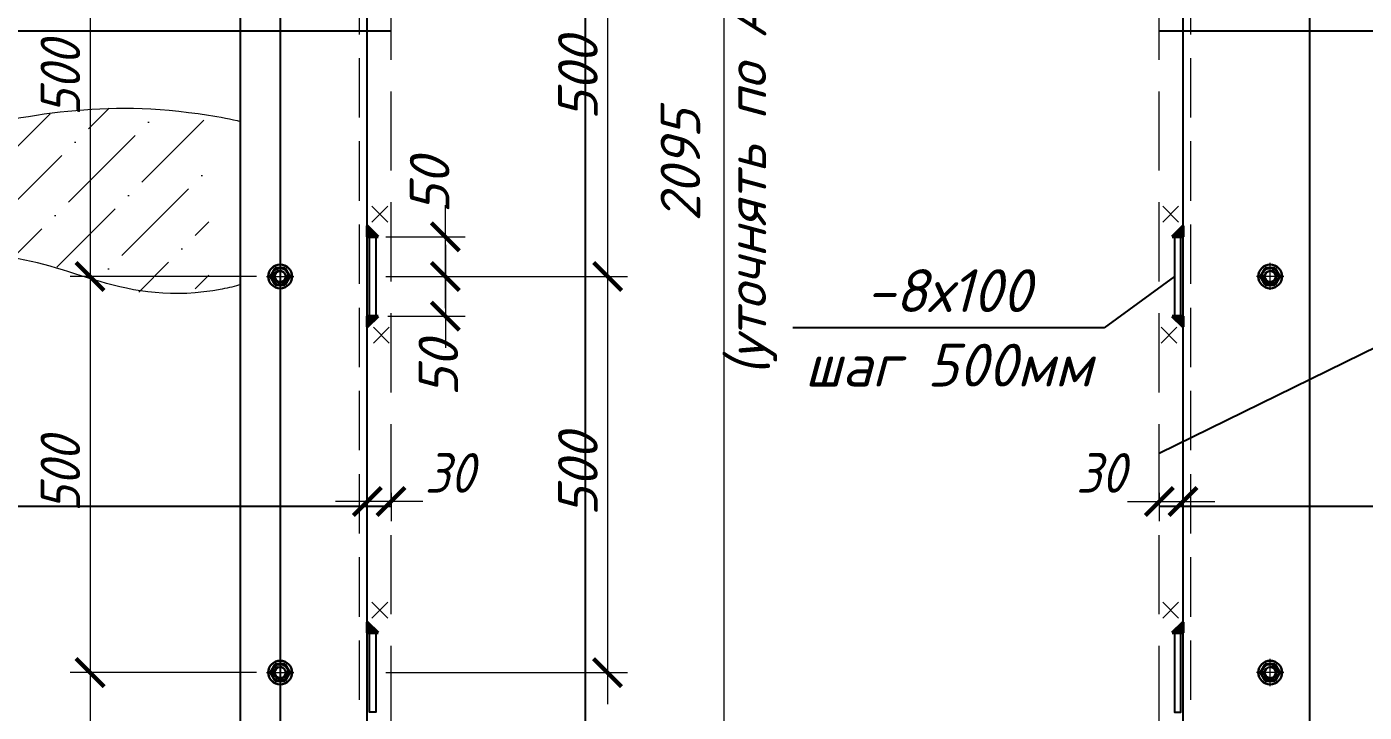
# Model space of a CAD drawing. Header units: millimetres. Extents: x 749182 to 2267578, y 70462 to 311449.
# Drawn here: x 2071183 to 2072872, y 227896 to 228761 of the extents above; entities that cross this region are included whole.
import ezdxf
from ezdxf.enums import TextEntityAlignment as Align

# ---------------------------------------------------------------- set-up
doc = ezdxf.new("R2010")
doc.units = ezdxf.units.MM
doc.linetypes.add('ГОСТ 2.303 4', pattern=[7, 5, -2, 0])
doc.linetypes.add('осеваяX2', pattern=[4, 2.5, -0.5, 0.5, -0.5])
doc.layers.get('Defpoints').update_dxf_attribs({"color": 255})
for name, color, linetype, lineweight in [('1Стены', 252, 'Continuous', 25), ('Оси', 165, 'осеваяX2', 13), ('Размер', 7, 'Continuous', 13), ('размеры', 7, 'Continuous', 9), ('сварка', 156, 'Continuous', 9), ('Стены', 184, 'Continuous', 40), ('штриховка кирпич', 42, 'Continuous', 5)]:
    doc.layers.add(name, color=color, linetype=linetype, lineweight=lineweight)
doc.layers.add('CS_UNPLOTTED', color=254, linetype='Continuous', plot=False)
doc.layers.add('металл', color=124, linetype='Continuous')
doc.layers.add('Текст', color=7, linetype='Continuous')
doc.styles.add('GOST 2.304_new', font='isocpeur.ttf', dxfattribs={"width": 0.9, "oblique": 15})
doc.styles.add('М2', font='isocpeui.ttf')
doc.dimstyles.new('SPDS', dxfattribs={"dimscale": 25, "dimtxt": 2.5, "dimasz": 1.77, "dimexe": 1.25, "dimexo": 0.625, "dimtad": 1, "dimdec": 0, "dimrnd": 0.001, "dimtxsty": 'GOST 2.304_new', "dimblk": 'ARCHTICK', "dimcen": 2.5, "dimdle": 2, "dimclrt": 256, "dimazin": 2, "dimtfac": 0.75, "dimtdec": 0, "dimtmove": 1, "dimatfit": 3, "dimfxl": 0, "dimtolj": 1, "dimlwd": 9, "dimlwe": 9, "dimarcsym": 0})
doc.dimstyles.new('SPDS 1_20', dxfattribs={"dimscale": 20, "dimtxt": 2.5, "dimasz": 1.77, "dimexe": 1.25, "dimexo": 0.625, "dimtad": 1, "dimdec": 0, "dimrnd": 0.001, "dimtxsty": 'М2', "dimblk": 'ARCHTICK', "dimcen": 2.5, "dimdle": 2, "dimclrt": 256, "dimadec": 0, "dimazin": 2, "dimtfac": 0.75, "dimtdec": 0, "dimtmove": 1, "dimatfit": 3, "dimfxl": 0, "dimtolj": 1, "dimlwd": 9, "dimlwe": 9, "dimarcsym": 0})

# ---------------------------------------------------------------- blocks, each defined once
blk = doc.blocks.new('м16')
at = {"layer": 'металл', "lineweight": 30, "ltscale": 20}
for p, q in [((-11, 6.4), (0, 12.7)), ((-11, -6.4), (-11, 6.4)), ((0, 12.7), (11, 6.4)), ((11, 6.4), (11, -6.4)), ((0, -12.7), (-11, -6.4)), ((11, -6.4), (0, -12.7))]:
    blk.add_line(p, q, dxfattribs=at)
blk.add_circle((0, 0), 15, dxfattribs=at)
for radius, start, end in [(10.4, 0, 180), (10.4, 180, 0), (6.92, 0, 180), (6.92, 180, 0)]:
    blk.add_arc((0, 0), radius, start, end, dxfattribs=at)
at = {"layer": 'металл', "linetype": 'Continuous', "lineweight": 25, "ltscale": 20}
blk.add_arc((0, 0), 8, 255, 165, dxfattribs=at)
at = {"layer": 'Оси', "ltscale": 20}
for p, q in [((0, 17.3), (0, -17.3)), ((17, 0), (-17.3, 0))]:
    blk.add_line(p, q, dxfattribs=at)
blk = doc.blocks.new('_ArchTick')
at = {"color": 0, "linetype": 'ByBlock', "const_width": 0.15}
blk.add_lwpolyline([(-0.5, -0.5), (0.5, 0.5)], dxfattribs=at)
blk = doc.blocks.new('*D1625')
at = {"layer": 'Defpoints', "color": 0, "lineweight": 20, "ltscale": 20, "transparency": 16777216}
for p in [(2071613, 228185.7), (2071643, 228185.7), (2071613, 228162.1)]:
    blk.add_point(p, dxfattribs=at)
at = {"layer": 'Размер', "color": 0, "lineweight": 9, "ltscale": 20, "transparency": 16777216}
for p, q in [((2071683, 228162.1), (2071573, 228162.1)), ((2071613, 228173.2), (2071613, 228137.1)), ((2071643, 228173.2), (2071643, 228137.1))]:
    blk.add_line(p, q, dxfattribs=at)
at = {"layer": 'Размер', "color": 0, "lineweight": 9, "ltscale": 20, "transparency": 16777216, "xscale": 35.4, "yscale": 35.4, "zscale": 35.4}
for p, rotation in [((2071613, 228162.1), 179.9999999995553), ((2071643, 228162.1), 359.9999999995553)]:
    blk.add_blockref('_ArchTick', p, dxfattribs=dict(at, rotation=rotation))
at = {"layer": 'Размер', "ltscale": 20, "transparency": 16777216, "insert": (2071716.8, 228198.2), "char_height": 50, "attachment_point": 5, "style": 'GOST 2.304_new'}
blk.add_mtext('\\A1;30', dxfattribs=at)
blk = doc.blocks.new('свар')
at = {"layer": 'сварка', "color": 0, "linetype": 'Continuous', "ltscale": 10}
for p, q in [((10, 10), (-10, -10)), ((-10, 10), (10, -10))]:
    blk.add_line(p, q, dxfattribs=at)
blk = doc.blocks.new('*D1628')
at = {"layer": 'Defpoints', "color": 0, "lineweight": 20, "ltscale": 20, "transparency": 16777216}
for p in [(2072613, 228185.7), (2072643, 228185.7), (2072643, 228162.1)]:
    blk.add_point(p, dxfattribs=at)
at = {"layer": 'Размер', "color": 0, "lineweight": 9, "ltscale": 20, "transparency": 16777216}
for p, q in [((2072573, 228162.1), (2072683, 228162.1)), ((2072613, 228173.2), (2072613, 228137.1)), ((2072643, 228173.2), (2072643, 228137.1))]:
    blk.add_line(p, q, dxfattribs=at)
at = {"layer": 'Размер', "color": 0, "lineweight": 9, "ltscale": 20, "transparency": 16777216, "xscale": 35.4, "yscale": 35.4, "zscale": 35.4, "rotation": 180}
blk.add_blockref('_ArchTick', (2072613, 228162.1), dxfattribs=at)
at = {"layer": 'Размер', "color": 0, "lineweight": 9, "ltscale": 20, "transparency": 16777216, "xscale": 35.4, "yscale": 35.4, "zscale": 35.4}
blk.add_blockref('_ArchTick', (2072643, 228162.1), dxfattribs=at)
at = {"layer": 'Размер', "ltscale": 20, "transparency": 16777216, "insert": (2072539.2, 228198.2), "char_height": 50, "attachment_point": 5, "style": 'GOST 2.304_new'}
blk.add_mtext('\\A1;30', dxfattribs=at)
blk = doc.blocks.new('*D1630')
at = {"layer": 'Defpoints', "color": 0, "lineweight": 20, "ltscale": 20, "transparency": 16777216}
for p in [(2071624, 228946.1), (2071624, 228446.1), (2071916.4, 228446.1)]:
    blk.add_point(p, dxfattribs=at)
at = {"layer": 'Размер', "color": 0, "lineweight": 9, "ltscale": 20, "transparency": 16777216}
for p, q in [((2071916.4, 228986.1), (2071916.4, 228406.1)), ((2071636.5, 228946.1), (2071941.4, 228946.1)), ((2071636.5, 228446.1), (2071941.4, 228446.1))]:
    blk.add_line(p, q, dxfattribs=at)
at = {"layer": 'Размер', "color": 0, "lineweight": 9, "ltscale": 20, "transparency": 16777216, "xscale": 35.4, "yscale": 35.4, "zscale": 35.4}
for p, rotation in [((2071916.4, 228946.1), 90), ((2071916.4, 228446.1), 270)]:
    blk.add_blockref('_ArchTick', p, dxfattribs=dict(at, rotation=rotation))
at = {"layer": 'Размер', "ltscale": 20, "transparency": 16777216, "insert": (2071878.9, 228696.1), "char_height": 50, "attachment_point": 5, "rotation": 90, "style": 'М2'}
blk.add_mtext('\\A1;500', dxfattribs=at)
blk = doc.blocks.new('*D1631')
at = {"layer": 'Defpoints', "color": 0, "lineweight": 20, "ltscale": 20, "transparency": 16777216}
for p in [(2071624, 228496.1), (2071711.6, 228496.1), (2071636.5, 228446.1)]:
    blk.add_point(p, dxfattribs=at)
at = {"layer": 'Размер', "color": 0, "lineweight": 9, "ltscale": 20, "transparency": 16777216}
for p, q in [((2071711.6, 228406.1), (2071711.6, 228536.1)), ((2071636.5, 228496.1), (2071736.6, 228496.1)), ((2071649, 228446.1), (2071736.6, 228446.1))]:
    blk.add_line(p, q, dxfattribs=at)
at = {"layer": 'Размер', "color": 0, "lineweight": 9, "ltscale": 20, "transparency": 16777216, "xscale": 35.4, "yscale": 35.4, "zscale": 35.4}
for p, rotation in [((2071711.6, 228496.1), 90), ((2071711.6, 228446.1), 270)]:
    blk.add_blockref('_ArchTick', p, dxfattribs=dict(at, rotation=rotation))
at = {"layer": 'Размер', "ltscale": 20, "transparency": 16777216, "insert": (2071691.7, 228561), "char_height": 50, "attachment_point": 5, "rotation": 90, "style": 'М2'}
blk.add_mtext('\\A1;50', dxfattribs=at)
blk = doc.blocks.new('*D1632')
at = {"layer": 'Defpoints', "color": 0, "lineweight": 20, "ltscale": 20, "transparency": 16777216}
for p in [(2071636.5, 228446.1), (2071626.6, 228396), (2071711.6, 228396)]:
    blk.add_point(p, dxfattribs=at)
at = {"layer": 'Размер', "color": 0, "lineweight": 9, "ltscale": 20, "transparency": 16777216}
for p, q in [((2071711.6, 228486.1), (2071711.6, 228356)), ((2071649, 228446.1), (2071736.6, 228446.1)), ((2071639.1, 228396), (2071736.6, 228396))]:
    blk.add_line(p, q, dxfattribs=at)
at = {"layer": 'Размер', "color": 0, "lineweight": 9, "ltscale": 20, "transparency": 16777216, "xscale": 35.4, "yscale": 35.4, "zscale": 35.4}
for p, rotation in [((2071711.6, 228446.1), 90), ((2071711.6, 228396), 270)]:
    blk.add_blockref('_ArchTick', p, dxfattribs=dict(at, rotation=rotation))
at = {"layer": 'Размер', "ltscale": 20, "transparency": 16777216, "insert": (2071702.7, 228330.2), "char_height": 50, "attachment_point": 5, "rotation": 90, "style": 'М2'}
blk.add_mtext('\\A1;50', dxfattribs=at)
blk = doc.blocks.new('*D1634')
at = {"layer": 'Defpoints', "color": 0, "lineweight": 20, "ltscale": 20, "transparency": 16777216}
for p in [(2071624, 228446.1), (2071624, 227946.1), (2071916.4, 227946.1)]:
    blk.add_point(p, dxfattribs=at)
at = {"layer": 'Размер', "color": 0, "lineweight": 9, "ltscale": 20, "transparency": 16777216}
for p, q in [((2071916.4, 228486.1), (2071916.4, 227906.1)), ((2071636.5, 228446.1), (2071941.4, 228446.1)), ((2071636.5, 227946.1), (2071941.4, 227946.1))]:
    blk.add_line(p, q, dxfattribs=at)
at = {"layer": 'Размер', "color": 0, "lineweight": 9, "ltscale": 20, "transparency": 16777216, "xscale": 35.4, "yscale": 35.4, "zscale": 35.4}
for p, rotation in [((2071916.4, 228446.1), 90), ((2071916.4, 227946.1), 270)]:
    blk.add_blockref('_ArchTick', p, dxfattribs=dict(at, rotation=rotation))
at = {"layer": 'Размер', "ltscale": 20, "transparency": 16777216, "insert": (2071878.9, 228196.1), "char_height": 50, "attachment_point": 5, "rotation": 90, "style": 'М2'}
blk.add_mtext('\\A1;500', dxfattribs=at)
blk = doc.blocks.new('*D1636')
at = {"layer": 'Defpoints', "color": 0, "lineweight": 20, "ltscale": 20, "transparency": 16777216}
for p in [(2072063.5, 229441.1), (2072117.4, 229441.1), (2072117.4, 227346.1)]:
    blk.add_point(p, dxfattribs=at)
at = {"layer": 'Размер', "color": 0, "lineweight": 9, "ltscale": 20, "transparency": 16777216}
for p, q in [((2072063.5, 227306.1), (2072063.5, 229481.1)), ((2072104.9, 229441.1), (2072038.5, 229441.1)), ((2072104.9, 227346.1), (2072038.5, 227346.1))]:
    blk.add_line(p, q, dxfattribs=at)
at = {"layer": 'Размер', "color": 0, "lineweight": 9, "ltscale": 20, "transparency": 16777216, "xscale": 35.4, "yscale": 35.4, "zscale": 35.4}
for p, rotation in [((2072063.5, 229441.1), 90), ((2072063.5, 227346.1), 270)]:
    blk.add_blockref('_ArchTick', p, dxfattribs=dict(at, rotation=rotation))
at = {"layer": 'Размер', "ltscale": 20, "transparency": 16777216, "insert": (2072056.8, 228586.3), "char_height": 50, "width": 670.583, "attachment_point": 5, "rotation": 90, "style": 'М2'}
blk.add_mtext('\\A1;2095 \\P(уточнять по АР)', dxfattribs=at)
blk = doc.blocks.new('*D1619')
at = {"layer": 'Defpoints', "color": 0, "lineweight": 20, "ltscale": 20, "transparency": 16777216}
for p in [(2071485.7, 228946.1), (2071263, 228446.1), (2071485.7, 228446.1)]:
    blk.add_point(p, dxfattribs=at)
at = {"layer": 'размеры', "color": 0, "lineweight": 9, "ltscale": 20, "transparency": 16777216}
for p, q in [((2071263, 228986.1), (2071263, 228406.1)), ((2071473.2, 228946.1), (2071238, 228946.1)), ((2071473.2, 228446.1), (2071238, 228446.1))]:
    blk.add_line(p, q, dxfattribs=at)
at = {"layer": 'размеры', "color": 0, "lineweight": 9, "ltscale": 20, "transparency": 16777216, "xscale": 35.4, "yscale": 35.4, "zscale": 35.4}
for p, rotation in [((2071263, 228946.1), 90), ((2071263, 228446.1), 270)]:
    blk.add_blockref('_ArchTick', p, dxfattribs=dict(at, rotation=rotation))
at = {"layer": 'размеры', "ltscale": 20, "transparency": 16777216, "insert": (2071225.5, 228696.1), "char_height": 50, "attachment_point": 5, "rotation": 90, "style": 'GOST 2.304_new'}
blk.add_mtext('\\A1;500', dxfattribs=at)
blk = doc.blocks.new('*D1620')
at = {"layer": 'Defpoints', "color": 0, "lineweight": 20, "ltscale": 20, "transparency": 16777216}
for p in [(2071485.7, 228446.1), (2071263, 227946.1), (2071485.7, 227946.1)]:
    blk.add_point(p, dxfattribs=at)
at = {"layer": 'размеры', "color": 0, "lineweight": 9, "ltscale": 20, "transparency": 16777216}
for p, q in [((2071263, 228486.1), (2071263, 227906.1)), ((2071473.2, 228446.1), (2071238, 228446.1)), ((2071473.2, 227946.1), (2071238, 227946.1))]:
    blk.add_line(p, q, dxfattribs=at)
at = {"layer": 'размеры', "color": 0, "lineweight": 9, "ltscale": 20, "transparency": 16777216, "xscale": 35.4, "yscale": 35.4, "zscale": 35.4}
for p, rotation in [((2071263, 228446.1), 90), ((2071263, 227946.1), 270)]:
    blk.add_blockref('_ArchTick', p, dxfattribs=dict(at, rotation=rotation))
at = {"layer": 'размеры', "ltscale": 20, "transparency": 16777216, "insert": (2071225.5, 228196.1), "char_height": 50, "attachment_point": 5, "rotation": 90, "style": 'GOST 2.304_new'}
blk.add_mtext('\\A1;500', dxfattribs=at)
blk = doc.blocks.new('*D1621')
at = {"layer": 'Defpoints', "color": 0, "lineweight": 20, "ltscale": 20, "transparency": 16777216}
for p in [(2071485.7, 227946.1), (2071263, 227445.7), (2071485.7, 227445.7)]:
    blk.add_point(p, dxfattribs=at)
at = {"layer": 'размеры', "color": 0, "lineweight": 9, "ltscale": 20, "transparency": 16777216}
for p, q in [((2071263, 227986.1), (2071263, 227405.7)), ((2071473.2, 227946.1), (2071238, 227946.1)), ((2071473.2, 227445.7), (2071238, 227445.7))]:
    blk.add_line(p, q, dxfattribs=at)
at = {"layer": 'размеры', "color": 0, "lineweight": 9, "ltscale": 20, "transparency": 16777216, "xscale": 35.4, "yscale": 35.4, "zscale": 35.4}
for p, rotation in [((2071263, 227946.1), 90), ((2071263, 227445.7), 270)]:
    blk.add_blockref('_ArchTick', p, dxfattribs=dict(at, rotation=rotation))
at = {"layer": 'размеры', "ltscale": 20, "transparency": 16777216, "insert": (2071225.5, 227695.9), "char_height": 50, "attachment_point": 5, "rotation": 90, "style": 'GOST 2.304_new'}
blk.add_mtext('\\A1;500', dxfattribs=at)

msp = doc.modelspace()

# ---------------------------------------------------------------- hatches: boundary and pattern name
at = {"layer": 'Стены', "linetype": 'Continuous', "ltscale": 5}
for points in [[(2071612.9963, 228496.2346), (2071612.9963, 228509.8781), (2071626.6398, 228496.2346)], [(2072643.0062, 228496.2346), (2072643.0062, 228509.8781), (2072629.3627, 228496.2346)], [(2071612.9963, 228396.039), (2071612.9963, 228382.3956), (2071626.6398, 228396.039)], [(2072643.0062, 228396.039), (2072643.0062, 228382.3956), (2072629.3627, 228396.039)], [(2071612.9963, 227996.2346), (2071612.9963, 228009.8781), (2071626.6398, 227996.2346)], [(2072643.0062, 227996.2346), (2072643.0062, 228009.8781), (2072629.3627, 227996.2346)]]:
    msp.add_hatch(color=256, dxfattribs=at).paths.add_polyline_path(points, flags=0)
at = {"layer": 'штриховка кирпич', "ltscale": 20}
h = msp.add_hatch(dxfattribs=at)
h.set_pattern_fill('ANSI36', color=256, scale=15)
h.set_pattern_definition([(45, (-39861497.944, -1209120.745), (25.25697034, 92.60889125), [119.0625, -23.8125, 0, -23.8125])])
edge = h.paths.add_edge_path()
edge.add_spline(control_points=[(2071412.9963, 228641.6153), (2071401.8202, 228644.773), (2071282.7335, 228673.5055), (2071191.8578, 228649.3084), (2071109.5685, 228627.3976)], knot_values=[0, 0, 0, 0, 28.268924197, 299.190779204, 299.190779204, 299.190779204, 299.190779204], degree=3, periodic=0)
edge.add_spline(control_points=[(2071109.5685, 228627.3976), (2071044.6373, 228561.4367), (2071012.0191, 228448.1324), (2071207.3162, 228495.2612), (2071307.7051, 228402.3973), (2071406.7497, 228433.6776), (2071412.9963, 228435.9622)], knot_values=[624.98540237, 624.98540237, 624.98540237, 624.98540237, 809.346712456, 941.672141688, 1203.71855065, 1221.227201709, 1221.227201709, 1221.227201709, 1221.227201709], degree=3, periodic=0)
edge.add_line((2071412.9963, 228435.9622), (2071412.9963, 228641.6153))

# ---------------------------------------------------------------- linework, layer by layer
at = {"layer": '1Стены', "linetype": 'ГОСТ 2.303 4', "lineweight": 13, "ltscale": 15}
for p, q in [((2071602.9963, 227281.7154), (2071602.9963, 229506.7253)), ((2072653.0062, 227281.7154), (2072653.0062, 229506.7253))]:
    msp.add_line(p, q, dxfattribs=at)
at = {"layer": '1Стены', "linetype": 'ГОСТ 2.303 4', "lineweight": 13, "ltscale": 20}
for p, q in [((2071642.9963, 227319.7154), (2071642.9963, 229441.1467)), ((2072613.0062, 227319.7154), (2072613.0062, 229441.1467))]:
    msp.add_line(p, q, dxfattribs=at)
at = {"layer": 'CS_UNPLOTTED', "ltscale": 20}
msp.add_line((2071502.9963, 230152.995), (2071502.9963, 227342.979), dxfattribs=at)
at = {"layer": 'CS_UNPLOTTED', "ltscale": 100}
for p, q in [((2071888.0012, 229441.1467), (2071888.0012, 227319.7154)), ((2070999.933, 228756.1368), (2071642.9963, 228756.1368)), ((2072613.0062, 228756.1368), (2073404.9001, 228756.1368)), ((2070999.0806, 228156.1368), (2071642.9963, 228156.1368)), ((2072613.0062, 228156.1368), (2073405.7526, 228156.1368))]:
    msp.add_line(p, q, dxfattribs=at)
at = {"layer": 'металл', "color": 0, "ltscale": 20}
for p, q in [((2071452.9963, 227129.7154), (2071452.9963, 229711.1467)), ((2072803.0062, 227129.7154), (2072803.0062, 229711.1467)), ((2071612.9963, 227414.7253), (2071612.9963, 229456.7253)), ((2072643.0062, 227291.7154), (2072643.0062, 229456.7253))]:
    msp.add_line(p, q, dxfattribs=at)
at = {"layer": 'металл', "ltscale": 20}
for points in [[(2071616.0054, 228496.1368), (2071624.0054, 228496.1368), (2071624.0054, 228396.1368), (2071616.0054, 228396.1368)], [(2072639.9971, 228496.1368), (2072631.9971, 228496.1368), (2072631.9971, 228396.1368), (2072639.9971, 228396.1368)], [(2071616.0054, 227996.1368), (2071624.0054, 227996.1368), (2071624.0054, 227896.1368), (2071616.0054, 227896.1368)], [(2072639.9971, 227996.1368), (2072631.9971, 227996.1368), (2072631.9971, 227896.1368), (2072639.9971, 227896.1368)]]:
    msp.add_lwpolyline(points, close=True, dxfattribs=at)
at = {"layer": 'Стены', "color": 0, "linetype": 'Continuous', "ltscale": 5}
for p, q in [((2071612.9963, 228496.2346), (2071612.9963, 228509.8781)), ((2071612.9963, 228509.8781), (2071626.6398, 228496.2346)), ((2072643.0062, 228509.8781), (2072629.3627, 228496.2346)), ((2072643.0062, 228496.2346), (2072643.0062, 228509.8781)), ((2071626.6398, 228496.2346), (2071612.9963, 228496.2346)), ((2072629.3627, 228496.2346), (2072643.0062, 228496.2346)), ((2071612.9963, 228396.039), (2071612.9963, 228382.3956)), ((2071612.9963, 228382.3956), (2071626.6398, 228396.039)), ((2071626.6398, 228396.039), (2071612.9963, 228396.039)), ((2072643.0062, 228382.3956), (2072629.3627, 228396.039)), ((2072629.3627, 228396.039), (2072643.0062, 228396.039)), ((2072643.0062, 228396.039), (2072643.0062, 228382.3956)), ((2071612.9963, 227996.2346), (2071612.9963, 228009.8781)), ((2071612.9963, 228009.8781), (2071626.6398, 227996.2346)), ((2072643.0062, 228009.8781), (2072629.3627, 227996.2346)), ((2072643.0062, 227996.2346), (2072643.0062, 228009.8781)), ((2071626.6398, 227996.2346), (2071612.9963, 227996.2346)), ((2072629.3627, 227996.2346), (2072643.0062, 227996.2346))]:
    msp.add_line(p, q, dxfattribs=at)
at = {"layer": 'Текст', "ltscale": 20}
for p, q in [((2072631.9971, 228446.1368), (2072543.3259, 228381.2342)), ((2072543.3259, 228381.2342), (2072150.4159, 228381.2342)), ((2072613.0062, 228223.2989), (2072955.1172, 228391.1433))]:
    msp.add_line(p, q, dxfattribs=at)
at = {"layer": 'штриховка кирпич', "ltscale": 20}
for points, knots in [([(2071069.5685, 228627.3976), (2071191.8578, 228649.3084), (2071282.7335, 228673.5055), (2071441.8202, 228644.773), (2071452.9963, 228641.6153)], [0, 0, 0, 0, 270.921855007, 299.190779204, 299.190779204, 299.190779204, 299.190779204]), ([(2071452.9963, 228435.9622), (2071446.7497, 228433.6776), (2071307.7051, 228402.3973), (2071207.3162, 228495.2612), (2070972.0191, 228448.1324), (2071004.6373, 228561.4367), (2071069.5685, 228627.3976)], [624.98540237, 624.98540237, 624.98540237, 624.98540237, 642.494053429, 904.540462392, 1036.865891624, 1221.227201709, 1221.227201709, 1221.227201709, 1221.227201709])]:
    msp.add_open_spline(points, degree=3, knots=knots, dxfattribs=at)

# ---------------------------------------------------------------- block references
at = {"layer": 'Размер', "color": 0, "xscale": -1, "rotation": 89.99999999762781}
for p in [(2071628.7517, 228524.8672), (2071630.7553, 228371.9932), (2071628.7517, 228024.8672), (2071628.7517, 228024.8672)]:
    msp.add_blockref('свар', p, dxfattribs=at)
at = {"layer": 'Размер', "color": 0, "rotation": 270.0000000023722}
for p in [(2072627.2508, 228524.8672), (2072625.2472, 228371.9932), (2072627.2508, 228024.8672), (2072627.2508, 228024.8672)]:
    msp.add_blockref('свар', p, dxfattribs=at)
at = {"layer": 'Размер', "xscale": -1, "rotation": 89.99999999988889}
for p in [(2071502.9963, 228446.1368), (2071502.9963, 227946.1368)]:
    msp.add_blockref('м16', p, dxfattribs=at)
at = {"layer": 'Размер', "rotation": 270.0000000001111}
for p in [(2072753.0062, 228446.1368), (2072753.0062, 227946.1368)]:
    msp.add_blockref('м16', p, dxfattribs=at)

# ---------------------------------------------------------------- texts
at = {"layer": 'Текст', "ltscale": 20, "style": 'М2'}
msp.add_text('-8х100', height=54, dxfattribs=at).set_placement((2072346.8709, 228401.2342), align=Align.CENTER)
msp.add_text('шаг 500мм', height=54, dxfattribs=at).set_placement((2072346.8709, 228361.2342), align=Align.TOP_CENTER)

# ---------------------------------------------------------------- dimensions: what is measured, and where the dimension line sits
at = {"layer": 'Размер', "ltscale": 20}
dim = msp.add_linear_dim(base=(2072063.5358, 229441.1467), p1=(2072117.4425, 227346.1467), p2=(2072117.4425, 229441.1467), angle=90, text='<> \\P(уточнять по АР)', dimstyle='SPDS 1_20', override={"dimtxsty": 'М2'}, dxfattribs=at)
dim.commit()
dim.dimension.update_dxf_attribs({"geometry": '*D1636', "text_midpoint": (2072145.9193, 228586.3249), "dimtype": 160})
for base, p1, p2, picture, middle in [((2071916.3669, 228446.1368), (2071624.0054, 228946.1368), (2071624.0054, 228446.1368), '*D1630', (2071878.8669, 228696.1368)), ((2071916.3669, 227946.1368), (2071624.0054, 228446.1368), (2071624.0054, 227946.1368), '*D1634', (2071878.8669, 228196.1368))]:
    dim = msp.add_linear_dim(base=base, p1=p1, p2=p2, angle=90, dimstyle='SPDS', override={"dimscale": 20, "dimtxsty": 'М2', "dimfxl": 1.25, "dimtfill": 0, "dimarcsym": 1}, dxfattribs=at)
    dim.commit()
    dim.dimension.update_dxf_attribs({"geometry": picture, "text_midpoint": middle})
for base, p1, p2, angle, override, picture, middle, dimtype in [((2071711.5508, 228496.1368), (2071636.5054, 228446.1368), (2071624.0054, 228496.1368), 90, {"dimscale": 20, "dimtxsty": 'М2', "dimfxl": 1.25, "dimtfill": 0, "dimarcsym": 1}, '*D1631', (2071729.2494, 228561.0474), 160), ((2071711.5508, 228396.039), (2071636.5054, 228446.1368), (2071626.6398, 228396.039), 90, {"dimscale": 20, "dimtxsty": 'М2', "dimfxl": 1.25, "dimtfill": 0, "dimarcsym": 1}, '*D1632', (2071740.2071, 228330.2345), 160), ((2071612.9963, 228162.1105), (2071642.9963, 228185.6933), (2071612.9963, 228185.6933), 180, {"dimscale": 20, "dimfxl": 1.25, "dimtfill": 0, "dimarcsym": 1}, '*D1625', (2071716.8032, 228160.7232), 161), ((2072643.0062, 228162.1105), (2072613.0062, 228185.6933), (2072643.0062, 228185.6933), 0, {"dimscale": 20, "dimfxl": 1.25, "dimtfill": 0, "dimarcsym": 1}, '*D1628', (2072539.1993, 228160.7232), 161)]:
    dim = msp.add_linear_dim(base=base, p1=p1, p2=p2, angle=angle, dimstyle='SPDS', override=override, dxfattribs=at)
    dim.commit()
    dim.dimension.update_dxf_attribs({"geometry": picture, "text_midpoint": middle, "dimtype": dimtype})
at = {"layer": 'размеры', "ltscale": 20}
for base, p1, p2, picture, middle in [((2071262.9652, 228446.1368), (2071485.7106, 228946.1368), (2071485.7106, 228446.1368), '*D1619', (2071225.4652, 228696.1368)), ((2071262.9652, 227946.1368), (2071485.7106, 228446.1368), (2071485.7106, 227946.1368), '*D1620', (2071225.4652, 228196.1368)), ((2071262.9652, 227445.7154), (2071485.7106, 227946.1368), (2071485.7106, 227445.7154), '*D1621', (2071225.4652, 227695.9261))]:
    dim = msp.add_linear_dim(base=base, p1=p1, p2=p2, angle=90, dimstyle='SPDS', override={"dimscale": 20, "dimfxl": 1.25, "dimtfill": 0, "dimarcsym": 1}, dxfattribs=at)
    dim.commit()
    dim.dimension.update_dxf_attribs({"geometry": picture, "text_midpoint": middle})

doc.saveas('drawing.dxf')
